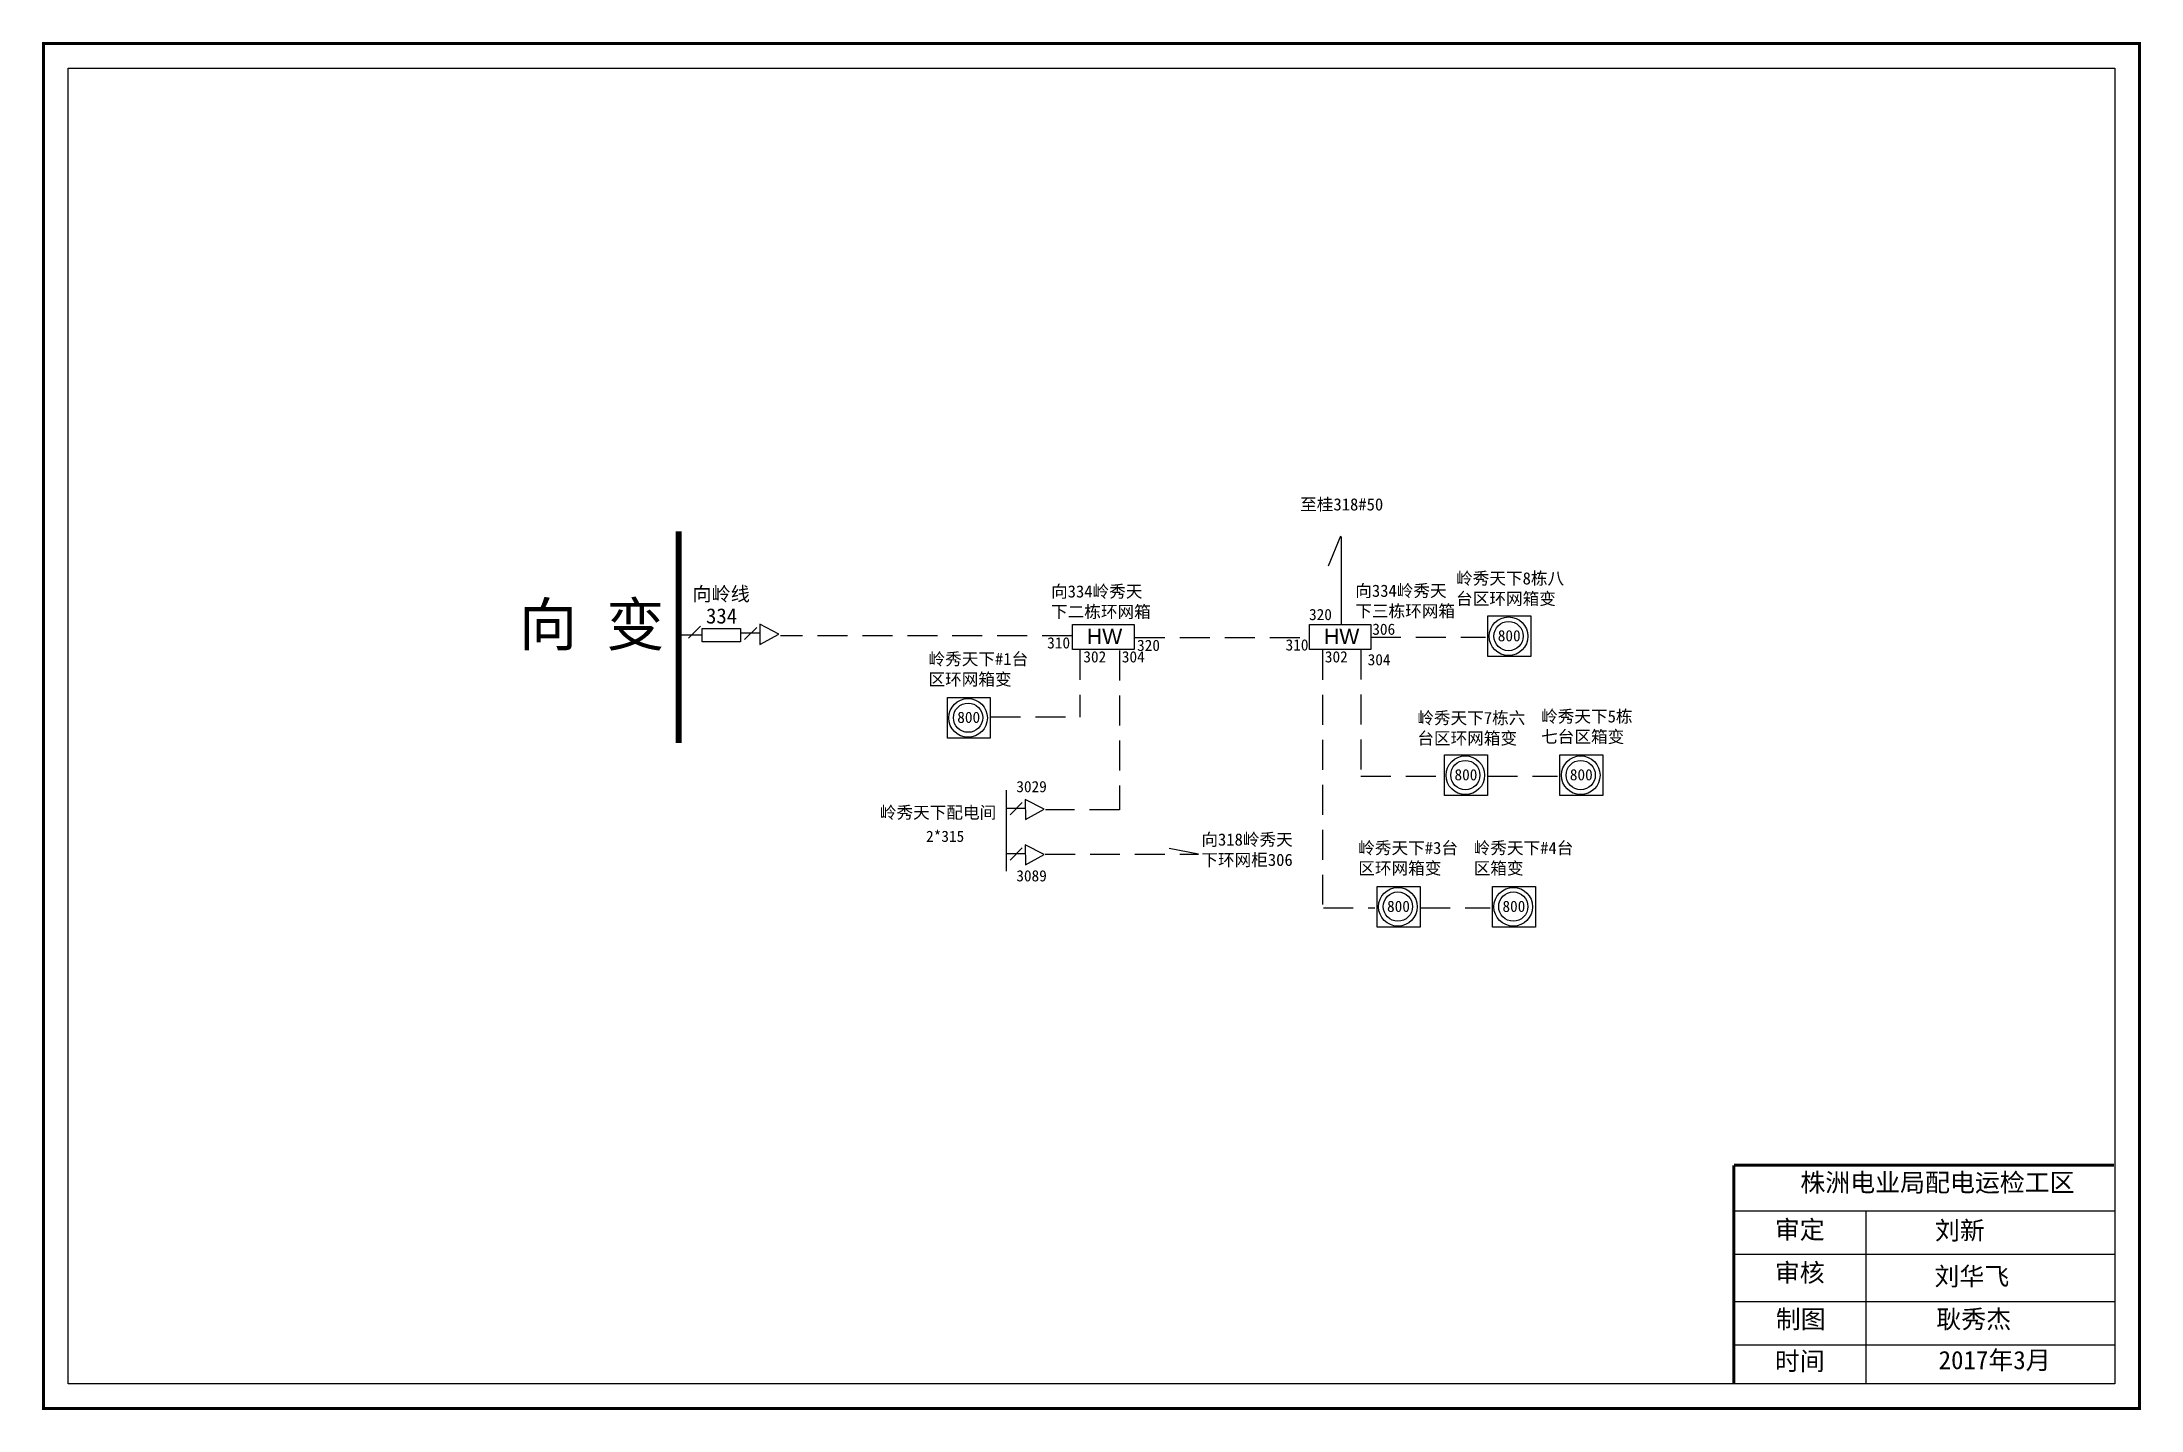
# Model space of a CAD drawing. Extents: x 0 to 344, y 0 to 224.
import ezdxf

# ---------------------------------------------------------------- set-up
doc = ezdxf.new("R2010")
doc.units = 0
doc.header["$LTSCALE"] = 0.774411
doc.linetypes.add('ACAD_ISO02W100', pattern=[15, 12, -3])
doc.linetypes.add('DASHED2', pattern=[9.525, 6.35, -3.175])
doc.layers.get('0').update_dxf_attribs({"linetype": 'CONTINUOUS'})
doc.layers.add('线型', color=7, linetype='DASHED2')
doc.styles.get("Standard").update_dxf_attribs({"font": '', "height": 2.5})
doc.styles.add('字体', font='simkai_0.ttf', dxfattribs={"height": 2.5})
doc.styles.get('Standard').set_extended_font_data('SimSun')

msp = doc.modelspace()

# ---------------------------------------------------------------- linework, layer by layer
at = {"color": 1, "linetype": 'Continuous'}
for p, q in [((212.9, 143.25), (210.84, 138.35)), ((213.01, 128.76), (213.01, 143.14))]:
    msp.add_line(p, q, dxfattribs=at)
at = {"linetype": 'Continuous'}
for p, q in [((105.86, 126.53), (107.84, 128.5)), ((115.09, 126.29), (117.07, 128.27)), ((108.09, 127.03), (104.11, 127.03)), ((158.67, 97.55), (160.65, 99.53)), ((158.67, 90.11), (160.65, 92.09)), ((277.45, 32.53), (339.82, 32.53)), ((299.1, 32.52), (299.1, 4.19)), ((277.45, 25.43), (339.82, 25.43)), ((277.45, 17.68), (339.82, 17.68)), ((277.45, 10.57), (339.82, 10.57))]:
    msp.add_line(p, q, dxfattribs=at)
at = {"linetype": 'ACAD_ISO02W100'}
for p, q in [((114.49, 127.38), (117.57, 127.37)), ((158.07, 98.64), (161.16, 98.63)), ((158.07, 91.2), (161.16, 91.19))]:
    msp.add_line(p, q, dxfattribs=at)
at = {"color": 0, "linetype": 'DASHED2'}
for p, q in [((168.84, 126.92), (120.96, 126.92)), ((170.11, 124.59), (170.11, 113.58)), ((176.6, 124.48), (176.6, 98.37)), ((179.15, 126.61), (207.66, 126.61)), ((209.92, 124.59), (209.92, 82.14)), ((216.21, 124.65), (216.21, 103.86)), ((217.86, 126.67), (236.65, 126.67)), ((155.45, 113.6), (170.11, 113.6)), ((216.21, 103.86), (229.56, 103.86)), ((237.02, 103.86), (248.49, 103.86)), ((176.6, 98.37), (164.45, 98.37)), ((164.39, 91.06), (189.59, 91.06)), ((189.59, 91.06), (184.41, 92.07)), ((210.06, 82.28), (218.49, 82.28)), ((225.95, 82.28), (237.42, 82.28))]:
    msp.add_line(p, q, dxfattribs=at)
at = {"color": 0, "linetype": 'Continuous'}
msp.add_line((157.99, 101.57), (157.99, 88.3), dxfattribs=at)
at = {"linetype": 'Continuous', "const_width": 0.5}
msp.add_lwpolyline([(0.02, 224.09), (344, 224.09), (344, 0.12), (0.02, 0.12)], close=True, dxfattribs=at)
at = {"linetype": 'Continuous'}
for points in [[(4.07, 220.04), (339.95, 220.04), (339.95, 4.17), (4.07, 4.17)], [(114.38, 125.9), (108.13, 125.9), (108.13, 128.12), (114.38, 128.12)]]:
    msp.add_lwpolyline(points, close=True, dxfattribs=at)
for points, const_width in [([(104.26, 109.29), (104.24, 144.02)], 1), ([(277.42, 40.03), (277.42, 4.31)], 0.5), ([(277.45, 40.03), (339.82, 40.03)], 0.5)]:
    msp.add_lwpolyline(points, dxfattribs=dict(at, const_width=const_width))
at = {"color": 7}
for points in [[(117.58, 125.48), (120.68, 127.2), (117.57, 128.8)], [(161.16, 96.75), (164.26, 98.47), (161.15, 100.06)], [(161.16, 89.31), (164.26, 91.03), (161.15, 92.62)]]:
    msp.add_lwpolyline(points, close=True, dxfattribs=at)
at = {"color": 0, "linetype": 'Continuous'}
for points in [[(168.9, 128.76), (179, 128.76), (179, 124.65), (168.9, 124.65)], [(207.77, 128.76), (217.86, 128.76), (217.86, 124.65), (207.77, 124.65)]]:
    msp.add_lwpolyline(points, close=True, dxfattribs=at)
at = {"color": 0}
for centre in [(240.46, 126.86), (151.76, 113.47), (233.36, 104.05), (252.29, 104.05), (222.29, 82.47), (241.23, 82.47)]:
    msp.add_circle(centre, 2.4, dxfattribs=at)
at = {"layer": '线型', "linetype": 'ByBlock'}
for points in [[(237.05, 130.16), (244.09, 130.16), (244.09, 123.49), (237.05, 123.49)], [(148.35, 116.77), (155.39, 116.77), (155.39, 110.1), (148.35, 110.1)], [(229.96, 107.35), (236.99, 107.35), (236.99, 100.68), (229.96, 100.68)], [(248.89, 107.35), (255.93, 107.35), (255.93, 100.68), (248.89, 100.68)], [(218.89, 85.76), (225.92, 85.76), (225.92, 79.1), (218.89, 79.1)], [(237.82, 85.76), (244.86, 85.76), (244.86, 79.1), (237.82, 79.1)]]:
    msp.add_lwpolyline(points, close=True, dxfattribs=at)
for centre in [(240.45, 126.83), (151.75, 113.44), (233.36, 104.03), (252.29, 104.03), (222.29, 82.44), (241.22, 82.44)]:
    msp.add_circle(centre, 3.17, dxfattribs=at)

# ---------------------------------------------------------------- texts
at = {"color": 0, "attachment_point": 1}
for s, insert, char_height, width in [('至桂318#50', (206.26, 149.47), 2, 17.6133), ('向334岭秀天下二栋环网箱', (165.37, 135.19), 2, 17.6133), ('向334岭秀天下三栋环网箱', (215.3, 135.3), 2, 17.6133), ('岭秀天下8栋八台区环网箱变', (231.85, 137.33), 2, 19.6722), ('320', (207.71, 131.32), 1.84, 3.8702), ('{\\fArial|b0|i0|c0|p32;HW}', (171.24, 128.07), 2.5, 19.3172), ('{\\fArial|b0|i0|c0|p32;HW}', (210.15, 128.07), 2.5, 19.3172), ('306', (218.09, 128.91), 1.84, 3.8702), ('800', (238.68, 127.84), 1.84, 3.8702), ('岭秀天下#1台区环网箱变', (145.26, 124.1), 2, 17.6133), ('310', (164.74, 126.67), 1.84, 3.8702), ('302', (170.67, 124.38), 1.84, 3.8702), ('304', (176.99, 124.38), 1.84, 3.8702), ('320', (179.49, 126.26), 1.84, 3.8702), ('310', (203.86, 126.33), 1.84, 3.8702), ('302', (210.31, 124.38), 1.84, 3.8702), ('304', (217.33, 123.91), 1.84, 3.8702), ('800', (149.98, 114.45), 1.84, 3.8702), ('岭秀天下7栋六台区环网箱变', (225.48, 114.43), 2, 20.1725), ('岭秀天下5栋七台区箱变', (245.8, 114.68), 2, 17.6133), ('800', (231.58, 105.03), 1.84, 3.8702), ('800', (250.51, 105.03), 1.84, 3.8702), ('3029', (159.67, 103.08), 1.84, 3.8702), ('岭秀天下配电间', (137.28, 98.92), 2, 25.3766), ('2*315', (144.86, 94.93), 1.84, 3.8702), ('向318岭秀天下环网柜306', (190.04, 94.48), 2, 17.6133), ('岭秀天下#3台区环网箱变', (215.79, 93.1), 2, 17.6133), ('岭秀天下#4台区箱变', (234.73, 93.1), 2, 17.6133), ('3089', (159.67, 88.45), 1.84, 3.8702), ('800', (220.51, 83.44), 1.84, 3.8702), ('800', (239.45, 83.44), 1.84, 3.8702)]:
    msp.add_mtext(s, dxfattribs=dict(at, insert=insert, char_height=char_height, width=width))
at = {"color": 0, "linetype": 'Continuous', "attachment_point": 1}
for s, insert, char_height, width in [('向岭线', (106.52, 134.93), 2.3, 9.7673), ('334', (108.75, 131.42), 2.5, 5.6554)]:
    msp.add_mtext(s, dxfattribs=dict(at, insert=insert, char_height=char_height, width=width))
at = {"linetype": 'Continuous', "attachment_point": 1, "style": '字体'}
for s, insert, char_height, width in [('向 变', (78.04, 132.26), 7, 28.4432), ('株洲电业局配电运检工区', (288.34, 38.71), 3, 82.0179), ('审定', (284.15, 30.97), 3, 23.4615), ('{\\fSimSun|b0|i0|c134|p2;刘新}', (310.43, 30.83), 3, 23.4615), ('审核', (284.15, 23.91), 3, 23.4615), ('{\\fSimSun|b0|i0|c134|p2;刘华飞}', (310.34, 23.31), 3, 33.0539), ('制图', (284.31, 16.28), 3, 23.4615), ('{\\fSimSun|b0|i0|c134|p2;耿秀杰}', (310.65, 16.28), 3, 23.4615), ('时间', (284.15, 9.4), 3, 23.4615), ('2017{\\fSimSun|b0|i0|c134|p2;年}3{\\fSimSun|b0|i0|c134|p2;月}', (311.03, 9.57), 3, 23.4615)]:
    msp.add_mtext(s, dxfattribs=dict(at, insert=insert, char_height=char_height, width=width))

doc.saveas('drawing.dxf')
